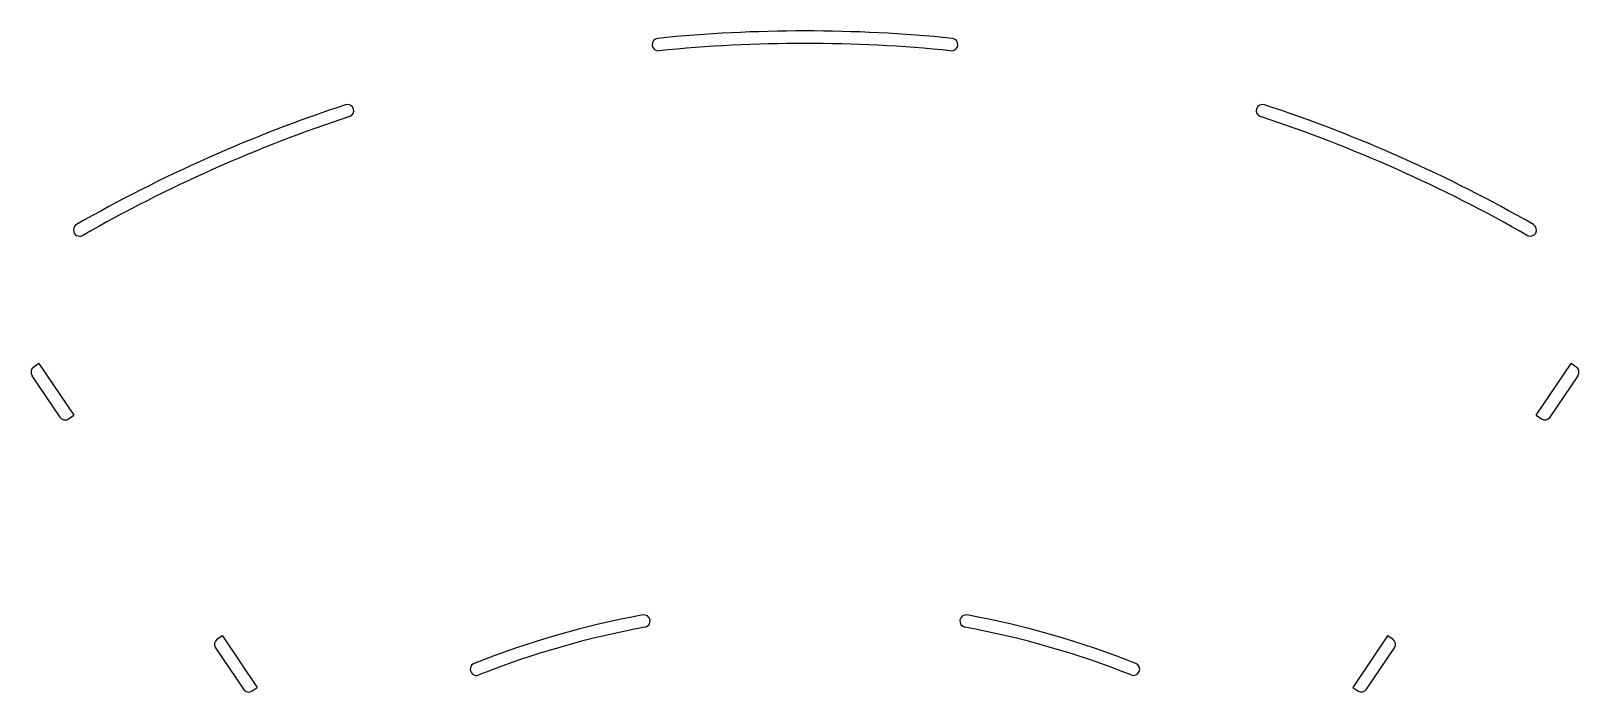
# Model space of a CAD drawing. Header units: millimetres. Extents: x -124 to 124, y 130 to 236.
import ezdxf

# ---------------------------------------------------------------- set-up
doc = ezdxf.new("R2010")
doc.units = ezdxf.units.MM

msp = doc.modelspace()

# ---------------------------------------------------------------- linework, layer by layer
at = {"color": 7, "linetype": 'Continuous', "lineweight": 25}
for p, q in [((-122.89, 182.19), (-123.72, 181.63)), ((-122.89, 182.19), (-117.29, 173.9)), ((117.29, 173.9), (122.89, 182.19)), ((123.72, 181.63), (122.89, 182.19)), ((-123.99, 180.24), (-119.51, 173.61)), ((119.51, 173.61), (123.99, 180.24)), ((-118.12, 173.34), (-117.29, 173.9)), ((117.29, 173.9), (118.12, 173.34)), ((-94.55, 136.6), (-90.08, 129.97)), ((-93.45, 138.55), (-94.28, 137.99)), ((-93.45, 138.55), (-87.86, 130.26)), ((93.45, 138.55), (87.86, 130.26)), ((90.08, 129.97), (94.55, 136.6)), ((94.28, 137.99), (93.45, 138.55)), ((-88.69, 129.7), (-87.86, 130.26)), ((87.86, 130.26), (88.69, 129.7))]:
    msp.add_line(p, q, dxfattribs=at)
for centre, radius, start, end in [((-23.51, 233.34), 1, 95.7556, 275.7556), ((0, 0.1), 235.42, 84.2444, 95.7556), ((0, 0.1), 233.42, 84.2444, 95.7556), ((23.51, 233.34), 1, 264.2444, 84.2444), ((0, 0.1), 235.42, 108.2444, 119.7556), ((-73.39, 222.73), 1, 288.2444, 108.2444), ((73.39, 222.73), 1, 71.7556, 251.7556), ((0, 0.1), 235.42, 60.2444, 71.7556), ((0, 0.1), 233.42, 108.2444, 119.7556), ((0, 0.1), 233.42, 60.2444, 71.7556), ((-116.34, 203.61), 1, 119.7556, 299.7556), ((116.34, 203.61), 1, 240.2444, 60.2444), ((-123.16, 180.8), 1, 124, 214), ((123.16, 180.8), 1, 326, 56), ((-118.68, 174.17), 1, 214, 304), ((118.68, 174.17), 1, 236, 326), ((0, 0.16), 144.09, 100.4048, 111.6091), ((-25.84, 140.9), 1, 280.4048, 100.4048), ((25.84, 140.9), 1, 79.5952, 259.5952), ((0, 0.16), 144.09, 68.3909, 79.5952), ((0, 0.16), 142.09, 100.4048, 111.6091), ((0, 0.16), 142.09, 68.3909, 79.5952), ((-93.72, 137.16), 1, 124, 214), ((93.72, 137.16), 1, 326, 56), ((-52.69, 133.19), 1, 111.6091, 291.6091), ((52.69, 133.19), 1, 248.3909, 68.3909), ((-89.25, 130.53), 1, 214, 304), ((89.25, 130.53), 1, 236, 326)]:
    msp.add_arc(centre, radius, start, end, dxfattribs=at)

doc.saveas('drawing.dxf')
